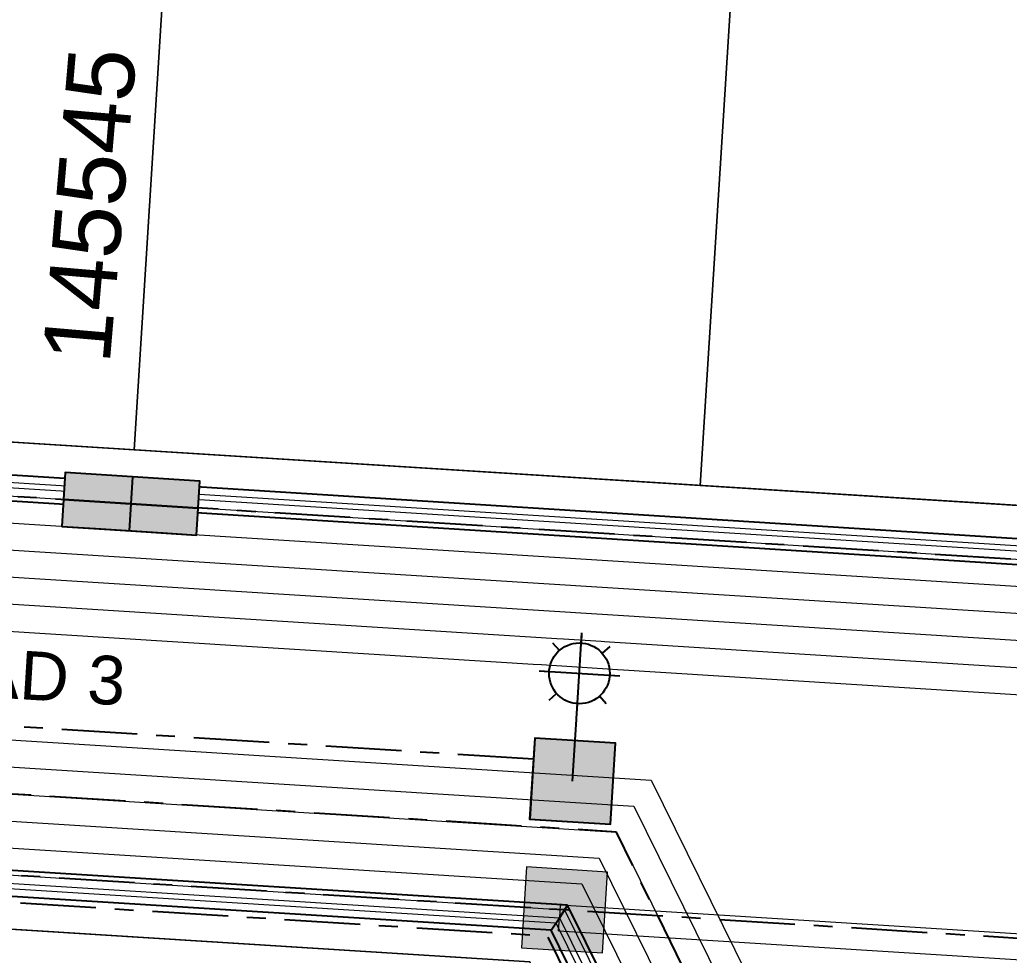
# Model space of a CAD drawing. Header units: metres. Extents: x 264965 to 265706, y 6180501 to 6181430.
# Drawn here: x 265289.09 to 265325.72, y 6181231.56 to 6181266.2 of the extents above; entities that cross this region are included whole.
import ezdxf
from ezdxf.enums import TextEntityAlignment as Align

# ---------------------------------------------------------------- set-up
doc = ezdxf.new("R2010")
doc.units = ezdxf.units.M
doc.linetypes.add('Cable Exist UG', pattern=[7, 4, -1, 1, -1])
doc.layers.get('0').update_dxf_attribs({"color": 6})
for name, color, linetype, lineweight in [('_User Dimensions', 140, 'Continuous', 13), ('_User Miscellaneous1', 30, 'Continuous', 13), ('_User Miscellaneous10', 241, 'Continuous', 13), ('_User_HV_Exist', 1, 'Continuous', 25), ('_User_LV_Exist', 5, 'Continuous', 25), ('_User_SL_Exist', 4, 'Continuous', 25), ('Cadastre Developer_SP_NEW', 92, 'Continuous', 15)]:
    doc.layers.add(name, color=color, linetype=linetype, lineweight=lineweight)
doc.layers.add('_User Miscellaneous12', color=252, linetype='Continuous', lineweight=13, plot=False, transparency=0.5)
for name, color, linetype in [('Equip_SP_SL_EXT', 7, 'Continuous'), ('SupportsUG_SP_LV_EXT', 7, 'Continuous'), ('UG_Details_SP_MISC', 7, 'Continuous')]:
    doc.layers.add(name, color=color, linetype=linetype)
doc.styles.add('COLUMN_LABEL', font='arial.ttf', dxfattribs={"height": 2})
doc.styles.add('POLE_LABEL', font='arial.ttf', dxfattribs={"height": 2})
doc.styles.add('SL_LABEL', font='arial.ttf', dxfattribs={"height": 2})
doc.styles.get("Standard").update_dxf_attribs({"font": 'arial.ttf'})
doc.linetypes.add('Cable 4', pattern='A,4,-0.1,["*",Standard,S=2,R=0,X=0,Y=-1.6],-1.2', length=5.3)
doc.dimstyles.new('1.8mm_1_1000', dxfattribs={"dimtxt": 1.8, "dimasz": 2, "dimexe": 1, "dimexo": 3, "dimgap": 0.5, "dimtad": 0, "dimtoh": 1, "dimlfac": -1, "dimzin": 12, "dimdsep": 46, "dimtxsty": 'Standard', "dimcen": 1, "dimclrd": 256, "dimclre": 256, "dimclrt": 256, "dimazin": 3, "dimtfac": 1, "dimtmove": 0, "dimatfit": 3, "dimfxl": 1, "dimtolj": 1, "dimtzin": 0, "dimlwd": -1, "dimlwe": -1, "dimarcsym": 0})

# ---------------------------------------------------------------- blocks, each defined once
blk = doc.blocks.new('*U958')
at = {"width": 0.9}
blk.add_attdef('ASSET_NUM', text='', height=2, dxfattribs=at).set_placement((4, 2), align=Align.MIDDLE_LEFT)
for tag, p, flags in [('SUBURB', (-2, 0), 1), ('STREETNAME', (-1.8, 0), 9), ('PARENT', (-1.6, 0), 9), ('NOTES', (-1.4, 0), 9), ('LOCATION', (-1.2, 0), 9), ('LEGEND', (-1, 0), 9), ('USAGE', (-0.8, 0), 9), ('SUPPORT_TYPE', (-0.6, 0), 9), ('STATE', (-0.4, 0), 9), ('OWNED_BY', (-0.2, 0), 9)]:
    blk.add_attdef(tag, p, '', height=0.2, rotation=270, dxfattribs=dict(flags=flags))
blk.add_wipeout([(0.366, 2.668), (1.575, -2.184), (-0.366, -2.668), (-1.575, 2.184)])
blk.add_lwpolyline([(-1.575, 2.184), (-0.668, -1.455), (-1.273, 0.971), (-0.366, -2.668), (1.575, -2.184), (0.366, 2.668)], close=True)
blk = doc.blocks.new('*U598')
at = {"layer": 'Equip_SP_SL_EXT'}
h = blk.add_hatch(color=256, dxfattribs=at)
h.dxf.hatch_style = 1
h.paths.add_polyline_path([(1.591, 1.403), (-1.403, 1.591), (-1.591, -1.403), (1.403, -1.591)])
blk.add_lwpolyline([(1.591, 1.403), (-1.403, 1.591), (-1.591, -1.403), (1.403, -1.591)], close=True)
at = {"width": 0.9, "flags": 8}
blk.add_attdef('ASSET_NUM', text='', height=2, dxfattribs=at).set_placement((4, 2), align=Align.MIDDLE_LEFT)
at = {"flags": 1}
blk.add_attdef('Z', (-2.351, -1.813), '', height=0.2, rotation=270, dxfattribs=at)
at = {"flags": 9}
for tag, p in [('SUBURB', (-1.8, -1.813)), ('STREETNAME', (-1.6, -1.813)), ('STATE', (-0.8, -1.813)), ('OWNED_BY', (-0.6, -1.813)), ('COLUMN_TYPE', (-0.4, -1.813)), ('STREET_CODE', (-0.2, -1.813)), ('STRUCTURE_PLANT_NUMBER', (0.031, -1.813)), ('NOTES', (-2, -1.813)), ('LOCATION', (-1.4, -1.813)), ('LEGEND', (-1.2, -1.813)), ('USAGE', (-1, -1.813))]:
    blk.add_attdef(tag, text='', height=0.2, rotation=270, dxfattribs=at).set_placement(p, align=Align.MIDDLE_LEFT)
blk = doc.blocks.new('*U543')
at = {"style": 'SL_LABEL'}
for tag, height, rotation, flags, p in [('ASSET_NUM', 1, 86.4033, 8, (-0.559, 7.049)), ('STREET_CODE', 0.001, 270, 9, (0.001, 0))]:
    blk.add_attdef(tag, text='', height=height, rotation=rotation, dxfattribs=dict(at, flags=flags)).set_placement(p, align=Align.MIDDLE_LEFT)
for tag, height, rotation, flags, p in [('LNUMBER', 1, 86.4033, 8, (1.437, 6.923)), ('LOUTREACHVOCAB', 0.2, 270, 9, (-1.4, 2)), ('LRATECODE', 0.2, 270, 9, (-1.4, 1.8)), ('LREMOVE', 0.2, 270, 9, (-1.4, 1.6)), ('LREPLACE', 0.2, 270, 9, (-1.4, 1.4)), ('LTYPE', 0.2, 270, 9, (-1.4, 1.2)), ('LTYPEVOCAB', 0.2, 270, 9, (-1.4, 1)), ('LEGEND', 0.2, 270, 9, (-1.4, 0.8)), ('SUBURB', 0.2, 270, 9, (-1.4, 0.6)), ('STREETNAME', 0.2, 270, 9, (-1.4, 0.4)), ('LOCATION', 0.2, 270, 9, (-1.4, 0.2)), ('LNEW', 0.2, 270, 9, (-6.4, 0)), ('LMASTVOCAB', 0.2, 270, 9, (-6.2, 0)), ('LMAST', 0.2, 270, 9, (-6, 0)), ('LLAMPVOCAB', 0.2, 270, 9, (-5.8, 0)), ('LLAMP', 0.2, 270, 9, (-5.6, 0)), ('LEXIST', 0.2, 270, 9, (-5.4, 0)), ('LCHARGE3PERCENT', 0.2, 270, 9, (-5.2, 0)), ('LCHARGE3', 0.2, 270, 9, (-5, 0)), ('LCHARGE2PERCENT', 0.2, 270, 9, (-4.8, 0)), ('LCHARGE2', 0.2, 270, 9, (-4.6, 0)), ('LCHARGE1PERCENT', 0.2, 270, 9, (-4.4, 0)), ('LCHARGE1', 0.2, 270, 9, (-4.2, 0)), ('LCATEGORY', 0.2, 270, 9, (-4, 0)), ('LBRACKETVOCAB', 0.2, 270, 9, (-3.8, 0)), ('LBRACKET', 0.2, 270, 9, (-3.6, 0)), ('LKINGHEIGHT', 0.2, 270, 9, (-3.4, 0)), ('CREPLACE', 0.2, 270, 9, (-3.2, 0)), ('CREMOVE', 0.2, 270, 9, (-3, 0)), ('CNUMBER', 0.2, 270, 9, (-2.8, 0)), ('CNEW', 0.2, 270, 9, (-2.6, 0)), ('CEXIST', 0.2, 270, 9, (-2.4, 0)), ('USAGE', 0.2, 270, 9, (-2.2, 0)), ('STATE', 0.2, 270, 9, (-2, 0)), ('OWNED_BY', 0.2, 270, 9, (-1.8, 0)), ('ORIENTATION', 0.2, 270, 9, (-1.6, 0)), ('OPERATING_VOLTAGE', 0.2, 270, 9, (-1.4, 0)), ('NOTES', 0.2, 270, 9, (-1.4, 0)), ('NO_PHASES', 0.2, 270, 9, (-1.2, 0)), ('LANTERN_TYPE', 0.2, 270, 9, (-1, 0)), ('LANTERN_PURPOSE', 0.2, 270, 9, (-0.8, 0)), ('CONTROL_TYPE', 0.2, 270, 9, (-0.6, 0)), ('CONSTRUCTED_VOLTAGE', 0.2, 270, 9, (-0.4, 0)), ('MAINTAINED_BY', 0.2, 270, 9, (-1.4, -0.663))]:
    blk.add_attdef(tag, text='', height=height, rotation=rotation, dxfattribs=dict(flags=flags)).set_placement(p, align=Align.MIDDLE_LEFT)
for tag, p, height, flags in [('Z', (0, 0), 0.001, 1), ('OPERATED_BY', (-1.4, -0.407), 0.2, 9)]:
    blk.add_attdef(tag, p, '', height=height, rotation=270, dxfattribs=dict(flags=flags))
blk.add_wipeout([(0.357, 5.676), (1.376, 4.984), (1.935, 3.886), (1.243, 2.867), (0.145, 2.308), (-0.874, 3), (-1.433, 4.098), (-0.741, 5.117)])
for p, q in [((0.157, 2.495), (0.345, 5.489)), ((0.322, 5.115), (0.345, 5.489)), ((-0.741, 5.117), (-0.493, 4.836)), ((1.376, 4.984), (1.095, 4.736)), ((-1.246, 4.086), (-0.872, 4.063)), ((-1.246, 4.086), (1.748, 3.898)), ((1.374, 3.922), (1.748, 3.898)), ((-0.874, 3), (-0.593, 3.248)), ((1.243, 2.867), (0.995, 3.148)), ((0, 0), (0.18, 2.869))]:
    blk.add_line(p, q)
blk.add_circle((0.251, 3.992), 1.125)
at = {"flags": 9}
for tag, p in [('LANTNUMBER', (-1.4, 2.6)), ('LOUTREACH', (-1.4, 2.2))]:
    blk.add_attdef(tag, text='', height=0.2, rotation=270, dxfattribs=at).set_placement(p, align=Align.MIDDLE_LEFT)
blk = doc.blocks.new('*U673')
at = {"width": 0.9}
blk.add_attdef('ASSET_NUM', text='', height=2, dxfattribs=at).set_placement((4, 2), align=Align.MIDDLE_LEFT)
for tag, p, flags in [('SUBURB', (-2, 0), 1), ('STREETNAME', (-1.8, 0), 9), ('PARENT', (-1.6, 0), 9), ('NOTES', (-1.4, 0), 9), ('LOCATION', (-1.2, 0), 9), ('LEGEND', (-1, 0), 9), ('USAGE', (-0.8, 0), 9), ('SUPPORT_TYPE', (-0.6, 0), 9), ('STATE', (-0.4, 0), 9), ('OWNED_BY', (-0.2, 0), 9)]:
    blk.add_attdef(tag, p, '', height=0.2, rotation=270, dxfattribs=dict(flags=flags))
blk.add_wipeout([(0.366, 2.668), (1.575, -2.184), (-0.366, -2.668), (-1.575, 2.184)])
at = {"layer": 'SupportsUG_SP_LV_EXT'}
h = blk.add_hatch(color=256, dxfattribs=at)
h.dxf.hatch_style = 1
h.paths.add_polyline_path([(-1.575, 2.184), (-0.668, -1.455), (-1.273, 0.971), (-0.366, -2.668), (1.575, -2.184), (0.366, 2.668)])
blk.add_lwpolyline([(-1.575, 2.184), (-0.668, -1.455), (-1.273, 0.971), (-0.366, -2.668), (1.575, -2.184), (0.366, 2.668)], close=True)
blk = doc.blocks.new('*D610')
at = {"layer": '_User Dimensions', "transparency": 16777216}
for p, q in [((265258.021, 6181231.449), (265257.84, 6181228.569)), ((265259.899, 6181229.441), (265300.313, 6181226.901)), ((265347.44, 6181223.939), (265307.026, 6181226.479)), ((265349.555, 6181225.695), (265349.374, 6181222.815))]:
    blk.add_line(p, q, dxfattribs=at)
for points in [[(265259.92, 6181229.774), (265259.878, 6181229.109), (265257.903, 6181229.567)], [(265347.461, 6181224.272), (265347.419, 6181223.606), (265349.436, 6181223.813)]]:
    blk.add_solid(points, dxfattribs=at)
at = {"layer": '_User Dimensions', "transparency": 16777216, "insert": (265303.67, 6181226.69), "char_height": 1.8, "attachment_point": 5, "rotation": 356.4033}
blk.add_mtext('\\A1;91.71', dxfattribs=at)
blk = doc.blocks.new('*U767')
blk.add_hatch(color=256).paths.add_polyline_path([(-2.567, 0.814), (-2.42, -1.181), (2.567, -0.814), (2.42, 1.181)])
for p, q in [((-0.073, 0.997), (0.073, -0.997)), ((-2.493, -0.184), (2.493, 0.184))]:
    blk.add_line(p, q)
at = {"ltscale": 10}
blk.add_line((2.493, 0.184), (-2.493, -0.184), dxfattribs=at)
blk.add_lwpolyline([(-2.42, -1.181), (-1.173, -1.089), (1.32, -0.906), (2.567, -0.814), (2.42, 1.181), (-2.567, 0.814)], close=True)
at = {"width": 0.9, "flags": 8}
blk.add_attdef('ASSET_NUM', text='', height=2, rotation=90, dxfattribs=at).set_placement((11.58, 60.061), align=Align.MIDDLE_LEFT)
for tag, p, flags in [('OWNED_BY', (13.58, 55.861), 9), ('STATE', (13.58, 55.661), 9), ('SUPPORT_TYPE', (13.58, 55.461), 9), ('USAGE', (13.58, 55.261), 9), ('LEGEND', (13.58, 55.061), 9), ('LOCATION', (13.58, 54.861), 9), ('NOTES', (13.58, 54.661), 9), ('PARENT', (13.58, 54.461), 9), ('STREETNAME', (13.58, 54.261), 9), ('SUBURB', (13.58, 54.061), 1)]:
    blk.add_attdef(tag, p, '', height=0.2, dxfattribs=dict(flags=flags))
blk = doc.blocks.new('COLUMN_EXT')
blk.add_hatch(color=256).paths.add_polyline_path([(1.5, -1.5), (1.5, 1.5), (-1.5, 1.5), (-1.5, -1.5)])
blk.add_lwpolyline([(1.5, 1.5), (-1.5, 1.5), (-1.5, -1.5), (1.5, -1.5)], close=True)
at = {"flags": 1}
blk.add_attdef('Z', (-1.813, 2.351), '', height=0.2, rotation=180, dxfattribs=at)
at = {"flags": 9}
for tag, p in [('SUBURB', (-1.813, 1.8)), ('NOTES', (-1.813, 2)), ('STREETNAME', (-1.813, 1.6)), ('LOCATION', (-1.813, 1.4)), ('LEGEND', (-1.813, 1.2)), ('USAGE', (-1.813, 1)), ('OWNED_BY', (-1.813, 0.6)), ('STATE', (-1.813, 0.8)), ('COLUMN_TYPE', (-1.813, 0.4))]:
    blk.add_attdef(tag, text='', height=0.2, rotation=180, dxfattribs=at).set_placement(p, align=Align.MIDDLE_LEFT)
for tag, style, p in [('STRUCTURE_PLANT_NUMBER', 'POLE_LABEL', (-1.813, -0.031)), ('STREET_CODE', 'COLUMN_LABEL', (-1.813, 0.2))]:
    blk.add_attdef(tag, text='', height=0.2, rotation=180, dxfattribs=dict(at, style=style)).set_placement(p, align=Align.MIDDLE_LEFT)
at = {"style": 'COLUMN_LABEL', "width": 0.9, "flags": 8}
blk.add_attdef('ASSET_NUM', text='', height=2, rotation=270, dxfattribs=at).set_placement((2, -4), align=Align.MIDDLE_LEFT)

msp = doc.modelspace()

# ---------------------------------------------------------------- linework, layer by layer
at = {"layer": '_User Miscellaneous1'}
for p, q in [((265355.107, 6181245.139), (265276.278, 6181250.12)), ((265355.046, 6181244.181), (265275.821, 6181249.187)), ((265309.374, 6181233.411), (265236.249, 6181237.994)), ((265308.759, 6181232.488), (265236.208, 6181237.035)), ((265309.374, 6181233.411), (265309.067, 6181232.949)), ((265317.414, 6181217.111), (265309.374, 6181233.411)), ((265308.759, 6181232.488), (265309.067, 6181232.949)), ((265316.553, 6181216.687), (265308.759, 6181232.488))]:
    msp.add_line(p, q, dxfattribs=at)
at = {"layer": '_User Miscellaneous1', "lineweight": 0}
for p, q in [((265309.097, 6181233.428), (265309.067, 6181232.949)), ((265309.097, 6181233.428), (265349.427, 6181230.893)), ((265309.037, 6181232.47), (265309.067, 6181232.949)), ((265309.037, 6181232.47), (265349.367, 6181229.935))]:
    msp.add_line(p, q, dxfattribs=at)
at = {"layer": '_User Miscellaneous10', "color": 6, "transparency": 33554534}
msp.add_lwpolyline([(265166.659, 6181194.521, -0.313089), (265237.605, 6181237.441), (265309.067, 6181232.949), (265316.984, 6181216.899), (265252.523, 6181120.953, 0.166573), (265237.893, 6181066.28), (265240.273, 6181031.668), (265234.75, 6181025.136), (265174.695, 6181019.214, -0.575546), (265121.401, 6181093.143)], format="xyb", close=True, dxfattribs=at)
at = {"layer": '_User Miscellaneous10', "color": 4, "transparency": 33554534}
msp.add_lwpolyline([(265166.842, 6181194.439, -0.313089), (265237.592, 6181237.242), (265308.939, 6181232.757), (265316.753, 6181216.914), (265252.357, 6181121.065, 0.166573), (265237.694, 6181066.266), (265240.068, 6181031.735), (265234.65, 6181025.328), (265174.675, 6181019.413, -0.575546), (265121.583, 6181093.062)], format="xyb", close=True, dxfattribs=at)
at = {"layer": '_User Miscellaneous10'}
msp.add_lwpolyline([(265168.211, 6181193.828, -0.313089), (265237.498, 6181235.745), (265307.978, 6181231.314), (265315.024, 6181217.03), (265251.112, 6181121.901, 0.166573), (265236.197, 6181066.163), (265238.53, 6181032.239), (265233.897, 6181026.761), (265174.528, 6181020.906, -0.575546), (265122.953, 6181092.45)], format="xyb", close=True, dxfattribs=at)
at = {"layer": '_User_LV_Exist', "linetype": 'Cable Exist UG', "ltscale": 0.7, "transparency": 33554687, "flags": 128}
for points in [[(265293.201, 6181248.275), (265275.907, 6181249.362), (265270.135, 6181255.908), (265271.879, 6181283.664, 0.166452), (265268.203, 6181297.099)], [(265355.121, 6181244.388, -0.005831), (265352.286, 6181244.561), (265293.201, 6181248.275)], [(265376.236, 6181226.988, 0.043153), (265349.336, 6181230.719), (265309.259, 6181233.238), (265258.334, 6181236.439)]]:
    msp.add_lwpolyline(points, format="xyb", dxfattribs=at)
at = {"layer": 'Cadastre Developer_SP_NEW', "transparency": 33554687, "flags": 128}
msp.add_lwpolyline([(265296.463, 6181300.172), (265287.145, 6181300.758), (265272.585, 6181292.824, -0.100751), (265273.875, 6181283.538), (265272.183, 6181256.61), (265276.859, 6181251.306), (265293.327, 6181250.271)], format="xyb", close=True, dxfattribs=at)
for points in [[(265317.422, 6181298.855), (265296.463, 6181300.172), (265293.327, 6181250.271), (265314.285, 6181248.954)], [(265338.381, 6181297.538), (265317.422, 6181298.855), (265314.285, 6181248.954), (265335.244, 6181247.636)]]:
    msp.add_lwpolyline(points, close=True, dxfattribs=at)
msp.add_lwpolyline([(265283.471, 6181232.855), (265272.409, 6181183.106), (265290.026, 6181179.822), (265315.024, 6181217.03), (265307.978, 6181231.314), (265283.471, 6181232.855)], dxfattribs=at)
at = {"layer": 'UG_Details_SP_MISC'}
for p, q in [((265355.107, 6181245.139), (265276.278, 6181250.12)), ((265355.046, 6181244.181), (265275.821, 6181249.187)), ((265309.374, 6181233.411), (265236.249, 6181237.994)), ((265308.759, 6181232.488), (265236.208, 6181237.035)), ((265309.374, 6181233.411), (265309.067, 6181232.949)), ((265317.414, 6181217.111), (265309.374, 6181233.411)), ((265308.759, 6181232.488), (265309.067, 6181232.949)), ((265316.553, 6181216.687), (265308.759, 6181232.488))]:
    msp.add_line(p, q, dxfattribs=at)
at = {"layer": 'UG_Details_SP_MISC', "lineweight": 0}
for p, q in [((265309.097, 6181233.428), (265309.067, 6181232.949)), ((265309.097, 6181233.428), (265349.427, 6181230.893)), ((265309.037, 6181232.47), (265309.067, 6181232.949)), ((265309.037, 6181232.47), (265349.367, 6181229.935))]:
    msp.add_line(p, q, dxfattribs=at)

# ---------------------------------------------------------------- block references
at = {"layer": '_User Miscellaneous1'}
ref = msp.add_blockref('*U598', (265309.259, 6181233.238), dxfattribs=at)
ref.add_attrib('ASSET_NUM', '930575', dxfattribs={"layer": '0', "height": 2.5, "rotation": 77.4646}).set_placement((265304.641, 6181218.513), align=Align.MIDDLE_LEFT)
at = {"layer": '_User Miscellaneous1', "rotation": 266.4033338706573}
msp.add_blockref('COLUMN_EXT', (265309.259, 6181233.238), dxfattribs=at)

# ---------------------------------------------------------------- texts
at = {"layer": '_User_LV_Exist'}
msp.add_text('NEW ROAD 3', height=1.8, rotation=356.5129, dxfattribs=at).set_placement((265277.048, 6181241.776))

# ---------------------------------------------------------------- dimensions: what is measured, and where the dimension line sits
at = {"layer": '_User Dimensions'}
dim = msp.add_aligned_dim(p1=(265258.21, 6181234.443), p2=(265349.743, 6181228.689), distance=-4.885, dimstyle='1.8mm_1_1000', dxfattribs=at)
dim.commit()
dim.dimension.update_dxf_attribs({"geometry": '*D610', "text_midpoint": (265303.67, 6181226.69)})

# ---------------------------------------------------------------- next in the draw order: block references
at = {"layer": '_User_SL_Exist', "linetype": 'Cable 4'}
msp.add_blockref('*U543', (265309.559, 6181238.006), dxfattribs=at)

# ---------------------------------------------------------------- next in the draw order: linework, layer by layer
at = {"layer": '_User Miscellaneous10'}
msp.add_lwpolyline([(265543.649, 6180816.081), (265580.425, 6180918.972, -0.015877), (265587.101, 6180935.908), (265627.721, 6181030.198, 0.406457), (265593.324, 6181120.12), (265522.022, 6181153.108, -0.098454), (265461.652, 6181197.04, 0.182856), (265352.412, 6181246.557), (265276.859, 6181251.306), (265272.183, 6181256.61), (265273.875, 6181283.538, 0.288476), (265261.897, 6181305.52), (265219.487, 6181329.251, -0.112599), (265210.289, 6181337.071, 0.162091), (265204.42, 6181342.816), (265196.512, 6181347.24)], format="xyb", dxfattribs=at)
at = {"layer": '_User Miscellaneous10', "color": 1, "transparency": 33554534}
for points in [[(265161.819, 6181196.681, -0.313089), (265237.937, 6181242.731), (265312.462, 6181238.046), (265323.095, 6181216.491), (265256.923, 6181117.998, 0.166573), (265243.181, 6181066.644), (265245.708, 6181029.887), (265237.409, 6181020.073), (265175.215, 6181013.94, -0.575546), (265116.561, 6181095.304)], [(265163.646, 6181195.866, -0.313089), (265237.812, 6181240.735), (265311.181, 6181236.123), (265320.789, 6181216.645), (265255.262, 6181119.113, 0.166573), (265241.186, 6181066.506), (265243.657, 6181030.559), (265236.406, 6181021.984), (265175.019, 6181015.93, -0.575546), (265118.387, 6181094.488)], [(265165.472, 6181195.051, -0.313089), (265237.686, 6181238.739), (265309.9, 6181234.2), (265318.483, 6181216.799), (265253.602, 6181120.228, 0.166573), (265239.19, 6181066.369), (265241.606, 6181031.231), (265235.402, 6181023.894), (265174.822, 6181017.92, -0.575546), (265120.213, 6181093.673)]]:
    msp.add_lwpolyline(points, format="xyb", close=True, dxfattribs=at)
at = {"layer": '_User Miscellaneous10', "color": 5, "transparency": 33554534}
for points in [[(265162.732, 6181196.274, -0.313089), (265237.874, 6181241.733), (265311.822, 6181237.085), (265321.942, 6181216.568), (265256.093, 6181118.555, 0.166573), (265242.183, 6181066.575), (265244.683, 6181030.223), (265236.908, 6181021.028), (265175.117, 6181014.935, -0.575546), (265117.474, 6181094.896)], [(265164.559, 6181195.459, -0.313089), (265237.749, 6181239.737), (265310.54, 6181235.161), (265319.636, 6181216.722), (265254.432, 6181119.671, 0.166573), (265240.188, 6181066.438), (265242.632, 6181030.895), (265235.904, 6181022.939), (265174.92, 6181016.925, -0.575546), (265119.3, 6181094.081)], [(265166.385, 6181194.643, -0.313089), (265237.623, 6181237.741), (265309.259, 6181233.238), (265317.33, 6181216.876), (265252.772, 6181120.786, 0.166573), (265238.193, 6181066.301), (265240.581, 6181031.567), (265234.901, 6181024.85), (265174.724, 6181018.916, -0.575546), (265121.127, 6181093.265)]]:
    msp.add_lwpolyline(points, format="xyb", close=True, dxfattribs=at)
at = {"layer": '_User Miscellaneous12', "color": 4, "transparency": 33554534}
msp.add_lwpolyline([(265542.236, 6180816.586), (265579.012, 6180919.477, -0.015877), (265585.724, 6180936.503), (265626.343, 6181030.791, 0.406457), (265592.694, 6181118.759), (265521.392, 6181151.747, -0.098417), (265460.569, 6181196.002, 0.182811), (265352.317, 6181245.06), (265276.145, 6181249.848), (265270.647, 6181256.084), (265272.378, 6181283.632, 0.288476), (265261.165, 6181304.211), (265218.774, 6181327.932, -0.113559), (265209.009, 6181336.278, 0.165698), (265203.725, 6181341.485), (265195.779, 6181345.931)], format="xyb", dxfattribs=at)
at = {"layer": '_User Miscellaneous12', "color": 5, "transparency": 33554534}
for points in [[(265541.765, 6180816.754), (265578.541, 6180919.645, -0.015877), (265585.264, 6180936.701), (265625.884, 6181030.989, 0.406457), (265592.484, 6181118.305), (265521.182, 6181151.293, -0.098404), (265460.208, 6181195.656, 0.182796), (265352.286, 6181244.561), (265275.907, 6181249.362), (265270.135, 6181255.908), (265271.879, 6181283.664, 0.288476), (265260.921, 6181303.775), (265218.536, 6181327.492, -0.113878), (265208.581, 6181336.016, 0.167045), (265203.495, 6181341.041), (265195.535, 6181345.495)], [(265539.882, 6180817.428), (265576.658, 6180920.318, -0.015877), (265583.428, 6180937.493), (265624.047, 6181031.78, 0.406457), (265591.644, 6181116.49), (265520.343, 6181149.478, -0.098355), (265458.765, 6181194.271, 0.182735), (265352.159, 6181242.565), (265274.955, 6181247.418), (265268.087, 6181255.207), (265269.883, 6181283.789, 0.288476), (265259.944, 6181302.029), (265217.584, 6181325.733, -0.115166), (265206.861, 6181334.979, 0.17342), (265202.575, 6181339.264), (265194.559, 6181343.75)], [(265537.999, 6180818.101), (265574.775, 6180920.991, -0.015877), (265581.592, 6180938.285), (265622.211, 6181032.571, 0.406457), (265590.805, 6181114.674), (265519.503, 6181147.663, -0.098306), (265457.322, 6181192.885, 0.182673), (265352.033, 6181240.569), (265274.002, 6181245.474), (265266.039, 6181254.506), (265267.887, 6181283.915, 0.288476), (265258.967, 6181300.284), (265216.632, 6181323.974, -0.116502), (265205.126, 6181333.966, 0.182178), (265201.662, 6181337.483), (265193.582, 6181342.004)]]:
    msp.add_lwpolyline(points, format="xyb", dxfattribs=at)
at = {"layer": '_User Miscellaneous12', "color": 6, "transparency": 33554534}
msp.add_lwpolyline([(265542.048, 6180816.653), (265578.824, 6180919.544, -0.015877), (265585.54, 6180936.582), (265626.16, 6181030.87, 0.406457), (265592.61, 6181118.577), (265521.308, 6181151.565, -0.098412), (265460.425, 6181195.863, 0.182805), (265352.305, 6181244.86), (265276.05, 6181249.654), (265270.442, 6181256.014), (265272.179, 6181283.645, 0.288476), (265261.067, 6181304.036), (265218.679, 6181327.756, -0.113686), (265208.838, 6181336.173, 0.166227), (265203.633, 6181341.308), (265195.682, 6181345.757)], format="xyb", dxfattribs=at)
at = {"layer": '_User Miscellaneous12', "color": 1, "transparency": 33554534}
for points in [[(265540.824, 6180817.091), (265577.6, 6180919.982, -0.015877), (265584.346, 6180937.097), (265624.966, 6181031.384, 0.406457), (265592.064, 6181117.397), (265520.762, 6181150.386, -0.09838), (265459.487, 6181194.963, 0.182766), (265352.222, 6181243.563), (265275.431, 6181248.39), (265269.111, 6181255.558), (265270.881, 6181283.726, 0.288476), (265260.432, 6181302.902), (265218.06, 6181326.612, -0.114519), (265207.723, 6181335.495, 0.17001), (265203.034, 6181340.153), (265195.047, 6181344.622)], [(265538.94, 6180817.764), (265575.716, 6180920.655, -0.015877), (265582.51, 6180937.889), (265623.129, 6181032.176, 0.406457), (265591.225, 6181115.582), (265519.923, 6181148.571, -0.09833), (265458.043, 6181193.578, 0.182704), (265352.096, 6181241.567), (265274.479, 6181246.446), (265267.063, 6181254.856), (265268.885, 6181283.852, 0.288476), (265259.456, 6181301.157), (265217.108, 6181324.853, -0.115825), (265205.996, 6181334.469, 0.177409), (265202.117, 6181338.374), (265194.07, 6181342.877)], [(265537.057, 6180818.437), (265573.833, 6180921.328, -0.015877), (265580.673, 6180938.681), (265621.292, 6181032.967, 0.406457), (265590.385, 6181113.767), (265519.083, 6181146.755, -0.098282), (265456.601, 6181192.192, 0.182642), (265351.969, 6181239.571), (265273.526, 6181244.502), (265265.015, 6181254.155), (265266.889, 6181283.977, 0.288476), (265258.479, 6181299.411), (265216.155, 6181323.095, -0.117205), (265204.251, 6181333.47, 0.188045), (265201.208, 6181336.591), (265193.094, 6181341.132)]]:
    msp.add_lwpolyline(points, format="xyb", dxfattribs=at)
at = {"layer": '_User_HV_Exist', "linetype": 'Cable Exist UG', "ltscale": 0.7, "flags": 128}
for points in [[(265383.828, 6180997.619), (265368.581, 6180999.933), (265356.773, 6180991.328), (265354.224, 6180991.572, 0.971853), (265348.239, 6180992.779), (265338.543, 6180993.393), (265326.421, 6181010.208, 0.057986), (265256.98, 6181015.481), (265253.709, 6181030.987, -0.047163), (265251.162, 6181067.192, -0.166573), (265263.563, 6181113.536), (265329.694, 6181211.968), (265320.027, 6181218.189), (265311.181, 6181236.123), (265237.812, 6181240.735), (265238.439, 6181250.715, 0.058131), (265211.865, 6181248.777), (265220.136, 6181261.29), (265205.955, 6181270.665)], [(265192.72, 6181250.644), (265208.746, 6181240.05), (265211.509, 6181244.612, -0.048177), (265234.444, 6181246.83), (265234.034, 6181236.947), (265308.619, 6181232.276), (265316.177, 6181216.953), (265325.047, 6181211.411), (265308.063, 6181185.992), (265259.489, 6181114.792, 0.142362), (265245.87, 6181066.232, 0.027632), (265249.137, 6181030.713), (265252.835, 6181013.664), (265249.94, 6181008.421), (265242.961, 6181007.95), (265239.774, 6180998.84)]]:
    msp.add_lwpolyline(points, format="xyb", dxfattribs=at)
at = {"layer": '_User_SL_Exist', "linetype": 'Cable Exist UG', "ltscale": 0.7, "transparency": 33554687, "flags": 128}
msp.add_lwpolyline([(265308.107, 6181238.821), (265283.997, 6181240.337), (265260.173, 6181241.835)], dxfattribs=at)

# ---------------------------------------------------------------- next in the draw order: block references
at = {"layer": '_User_SL_Exist', "rotation": 266.4033338708604}
msp.add_blockref('COLUMN_EXT', (265309.558, 6181238.006), dxfattribs=at)
at = {"layer": '_User_SL_Exist'}
msp.add_blockref('*U598', (265309.559, 6181238.006), dxfattribs=at)

# ---------------------------------------------------------------- next in the draw order: block references
at = {"layer": '_User_LV_Exist', "ltscale": 0.5}
ref = msp.add_blockref('*U958', (265293.201, 6181248.275), dxfattribs=dict(at, rotation=72.41132493861053))
ref.add_attrib('ASSET_NUM', '145545', dxfattribs={"layer": '0', "height": 2.5, "rotation": 85.1135}).set_placement((265291.169, 6181253.525), align=Align.MIDDLE_LEFT)

# ---------------------------------------------------------------- next in the draw order: block references
at = {"layer": '_User Miscellaneous1', "ltscale": 0.5}
ref = msp.add_blockref('*U673', (265293.201, 6181248.275), dxfattribs=dict(at, rotation=72.41132493861053))
ref.add_attrib('ASSET_NUM', '145545', dxfattribs={"layer": '0', "height": 2.5, "rotation": 85.1135}).set_placement((265291.169, 6181253.525), align=Align.MIDDLE_LEFT)

# ---------------------------------------------------------------- next in the draw order: block references
at = {"layer": '_User_LV_Exist', "ltscale": 0.5, "rotation": 352.1918917984158}
msp.add_blockref('*U767', (265293.201, 6181248.275), dxfattribs=at)

doc.saveas('drawing.dxf')
